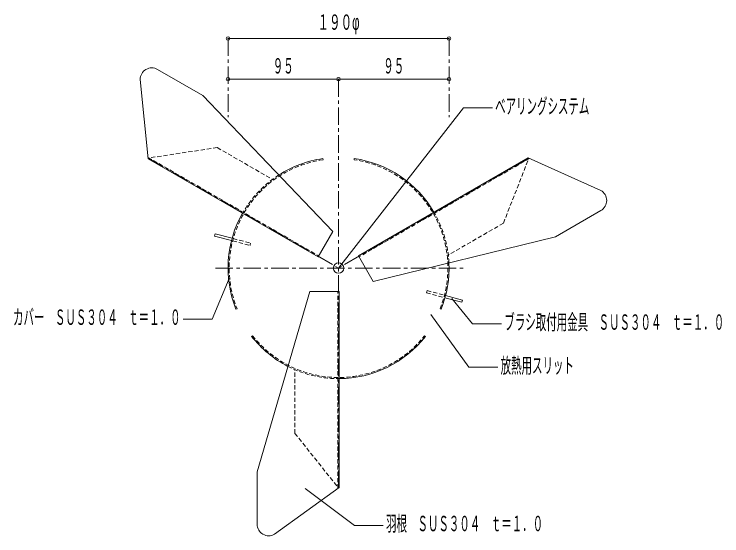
# Model space of a CAD drawing. Units: millimetres at full size, sheet at 1:3. Extents: x -321 to 348, y -560 to 557.
# Drawn here: x -276 to 333, y 109 to 557 of the extents above; entities that cross this region are included whole.
import ezdxf
from ezdxf.enums import TextEntityAlignment as Align

# ---------------------------------------------------------------- set-up
doc = ezdxf.new("R2010")
doc.units = ezdxf.units.MM
doc.header["$LTSCALE"] = 3
doc.header["$PDMODE"] = 32
doc.header["$PDSIZE"] = 3
doc.linetypes.add('CHAIN1', pattern=[8, 5, -1, 1, -1])
doc.linetypes.add('DASHED1', pattern=[1.8, 1.2, -0.6])
for name, color, linetype, lineweight in [('5-0_ 通芯', 4, 'CHAIN1', 9), ('5-3_水切り', 3, 'Continuous', 9), ('5-E_ 文字', 7, 'Continuous', 9), ('5-F_ 寸法', 7, 'Continuous', 9)]:
    doc.layers.add(name, color=color, linetype=linetype, lineweight=lineweight)
doc.styles.add('超極細ゴシック', font='')
doc.styles.get('超極細ゴシック').set_extended_font_data('超極細ゴシック')

msp = doc.modelspace()

# ---------------------------------------------------------------- linework, layer by layer
at = {"layer": '5-0_ 通芯'}
for p, q in [((3.016, 150.112), (3.016, 501.31)), ((-160.635, 433.564), (3.016, 339.08)), ((166.668, 433.564), (3.016, 339.08)), ((-102.772, 339.08), (112.761, 339.08))]:
    msp.add_line(p, q, dxfattribs=at)
at = {"layer": '5-3_水切り'}
for p, q in [((-152.509, 509.701), (-113.538, 487.201)), ((-167.509, 500.975), (-160.572, 432.95)), ((-1.93, 370.513), (-113.538, 487.201)), ((-160.572, 432.95), (-14.554, 348.647)), ((-10.484, 433.116), (-10.341, 432.126)), ((16.374, 432.126), (16.516, 433.116)), ((166.105, 433.816), (20.087, 349.513)), ((228.485, 405.811), (166.105, 433.816)), ((228.542, 388.458), (189.571, 365.958)), ((-103.49, 366.583), (-89, 362.7)), ((-102.973, 368.515), (-88.483, 364.632)), ((-1.93, 370.513), (-14.554, 348.647)), ((32.711, 327.647), (189.571, 365.958)), ((32.711, 327.647), (20.087, 349.513)), ((-21.732, 319.08), (-66.984, 164.08)), ((-21.732, 319.08), (3.516, 319.08)), ((3.516, 150.472), (3.516, 319.08)), ((94.515, 313.527), (109.006, 309.645)), ((95.033, 315.459), (109.523, 311.577)), ((-84.243, 304.125), (-85.171, 303.753)), ((91.204, 303.753), (90.276, 304.125)), ((-71.671, 280.37), (-70.885, 280.988)), ((76.918, 280.988), (77.704, 280.37)), ((-66.984, 119.08), (-66.984, 164.08)), ((-51.927, 110.453), (3.516, 150.472))]:
    msp.add_line(p, q, dxfattribs=at)
at = {"layer": '5-3_水切り', "linetype": 'DASHED1'}
for p, q in [((-101.209, 442.556), (-160.635, 433.564)), ((-101.209, 442.556), (-53.825, 415.198)), ((-160.697, 434.177), (-14.054, 349.513)), ((167.23, 433.311), (20.587, 348.647)), ((144.742, 377.604), (166.668, 433.564)), ((144.742, 377.604), (97.358, 350.246)), ((-88.034, 362.441), (-73.06, 358.429)), ((-87.517, 364.373), (-72.543, 360.361)), ((2.516, 149.751), (2.516, 319.08)), ((78.576, 317.798), (93.549, 313.786)), ((79.093, 319.73), (94.067, 315.718)), ((-34.484, 197.08), (-34.484, 251.794)), ((-34.484, 197.08), (3.016, 150.112))]:
    msp.add_line(p, q, dxfattribs=at)
at = {"layer": '5-3_水切り'}
msp.add_circle((3.016, 339.08), 4.5, dxfattribs=at)
for centre, radius, start, end in [((-157.509, 501.041), 10, 60, 180.37757), ((3.016, 339.08), 95, 98.16969, 122.70965), ((3.016, 339.08), 95, 30.30156, 81.83031), ((223.542, 397.118), 10, 300, 60.37757), ((3.016, 339.08), 95, 150.30156, 201.83031), ((-21.134, 345.551), 85, 164.32592, 165.67408), ((-21.134, 345.551), 53.5, 163.92899, 166.07101), ((3.016, 339.08), 95, 338.16969, 2.70965), ((27.166, 332.609), 53.5, 343.92899, 346.07101), ((27.166, 332.609), 85, 344.32592, 345.67408), ((3.016, 339.08), 95, 218.16969, 242.70965), ((3.016, 339.08), 95, 270.30156, 321.83031), ((-56.984, 119.08), 10, 180, 300.37757)]:
    msp.add_arc(centre, radius, start, end, dxfattribs=at)
at = {"layer": '5-3_水切り', "linetype": 'DASHED1'}
for radius, start, end in [(94, 98.16969, 201.83031), (94, 338.16969, 81.83031), (95, 122.70965, 150.30156), (95, 2.70965, 30.30156), (94, 218.16969, 321.83031), (95, 242.70965, 270.30156)]:
    msp.add_arc((3.016, 339.08), radius, start, end, dxfattribs=at)
at = {"layer": '5-E_ 文字'}
for p, q in [((118.28, 291.092), (100.482, 312.801)), ((115.087, 253.845), (82.25, 299.128)), ((143.161, 291.092), (118.28, 291.092)), ((139.968, 253.845), (115.087, 253.845))]:
    msp.add_line(p, q, dxfattribs=at)
for points in [[(135.246, 476.596), (110.365, 476.596), (3.016, 339.08)], [(-130.45, 295.321), (-105.568, 295.321), (-90.906, 330.213)], [(41.48, 118.073), (16.599, 118.073), (-25.737, 149.8)]]:
    msp.add_lwpolyline(points, dxfattribs=at)
at = {"layer": '5-F_ 寸法'}
for p, q in [((-91.984, 536.31), (98.016, 536.31)), ((-91.984, 501.31), (3.016, 501.31)), ((3.016, 501.31), (98.016, 501.31))]:
    msp.add_line(p, q, dxfattribs=at)
at = {"layer": '5-F_ 寸法', "linetype": 'CHAIN1'}
for p, q in [((-91.984, 536.31), (-91.984, 468.797)), ((98.016, 536.31), (98.016, 468.797))]:
    msp.add_line(p, q, dxfattribs=at)
at = {"layer": '5-F_ 寸法'}
for p in [(-91.984, 536.31), (98.016, 536.31), (-91.984, 501.31), (3.016, 501.31), (98.016, 501.31)]:
    msp.add_point(p, dxfattribs=at)

# ---------------------------------------------------------------- texts
at = {"layer": '5-E_ 文字', "style": '超極細ゴシック', "width": 0.5}
for s, p in [('ベアリングシステム', (137.615, 467.624)), ('カバー\u3000ＳＵＳ３０４\u3000ｔ＝１．０', (-276.819, 286.348)), ('ブラシ取付用金具\u3000ＳＵＳ３０４\u3000ｔ＝１．０', (145.53, 282.12)), ('放熱用スリット', (142.337, 244.873)), ('羽根\u3000ＳＵＳ３０４\u3000ｔ＝１．０', (43.849, 109.1))]:
    msp.add_text(s, height=13.2, dxfattribs=at).set_placement(p, align=Align.BOTTOM_LEFT)
at = {"layer": '5-F_ 寸法', "style": '超極細ゴシック'}
for s, width, p in [('１９０φ', 0.55, (-14.984, 539.769)), ('９５', 0.5, (-53.484, 502.21)), ('９５', 0.5, (41.516, 502.21))]:
    msp.add_text(s, height=13.2, dxfattribs=dict(at, width=width)).set_placement(p, align=Align.BOTTOM_LEFT)

doc.saveas('drawing.dxf')
